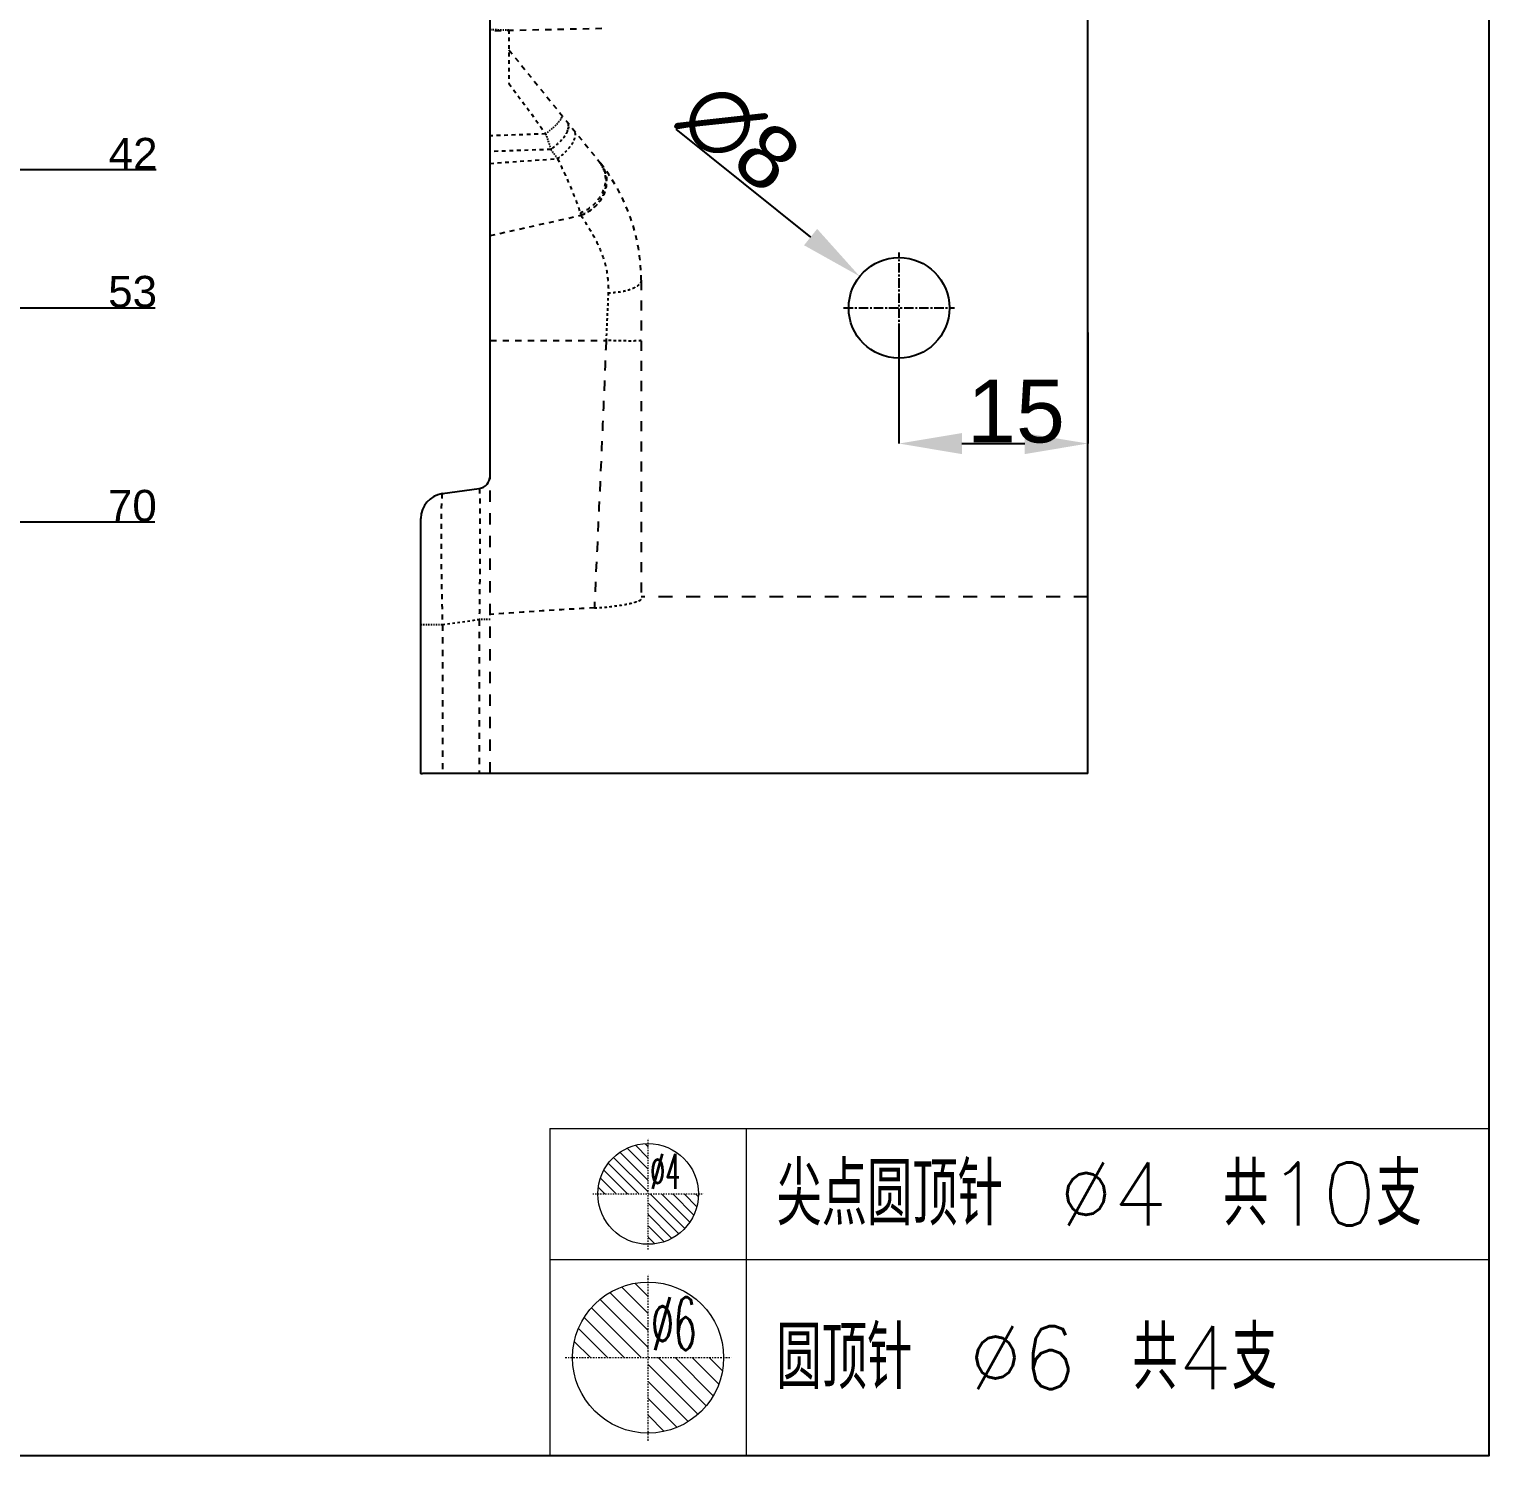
# Model space of a CAD drawing. Header units: millimetres. Extents: x 2875 to 3219, y 1450 to 1733.
# Drawn here: x 3102.8 to 3218.8, y 1450.1 to 1563.5 of the extents above; entities that cross this region are included whole.
import ezdxf

# ---------------------------------------------------------------- set-up
doc = ezdxf.new("R2010")
doc.units = ezdxf.units.MM
doc.linetypes.add('CENTER', pattern=[0.6, 0.375, -0.075, 0.075, -0.075])
doc.linetypes.add('HIDDEN', pattern=[0.2, 0.1, -0.1])
doc.layers.add('DEFAULT_2', color=8, linetype='HIDDEN')
doc.layers.add('dim', color=4, linetype='Continuous', lineweight=9)
doc.layers.add('epin', color=13, linetype='Continuous', lineweight=9)
doc.styles.add('CHINA', font='txt.shx', dxfattribs={"bigfont": 'gbcbig.shx'})
doc.styles.get("Standard").update_dxf_attribs({"font": 'arial.ttf'})
doc.styles.add('TXT05', font='txt.shx', dxfattribs={"width": 0.5, "bigfont": 'gbcbig.shx'})
doc.dimstyles.new('副本 ISO-25-1', dxfattribs={"dimtxt": 5, "dimasz": 5, "dimexe": 0, "dimexo": 0, "dimgap": 0, "dimtad": 1, "dimtxsty": 'Standard', "dimcen": 0, "dimclrd": 4, "dimclre": 4, "dimclrt": 6, "dimazin": 0, "dimtfac": 1, "dimtofl": 0, "dimtmove": 0, "dimatfit": 3, "dimfxl": 0, "dimarcsym": 0})

# ---------------------------------------------------------------- blocks, each defined once
blk = doc.blocks.new('*D83')
at = {"color": 4, "linetype": 'Continuous', "lineweight": -2, "transparency": 16777216}
for p, q in [((3171.92, 1539.39), (3171.92, 1530.56)), ((3186.92, 1539.39), (3186.92, 1530.56)), ((3176.92, 1530.56), (3181.92, 1530.56))]:
    blk.add_line(p, q, dxfattribs=at)
at = {"color": 4, "transparency": 16777216}
for points in [[(3176.92, 1531.39), (3176.92, 1529.72), (3171.92, 1530.56)], [(3181.92, 1531.39), (3181.92, 1529.72), (3186.92, 1530.56)]]:
    blk.add_solid(points, dxfattribs=at)
at = {"layer": 'Defpoints', "color": 0, "transparency": 16777216}
for p in [(3171.92, 1539.39), (3186.92, 1539.39), (3186.92, 1530.56)]:
    blk.add_point(p, dxfattribs=at)
at = {"color": 6, "transparency": 16777216, "insert": (3181.22, 1533.11), "char_height": 5, "attachment_point": 5}
blk.add_mtext('15', dxfattribs=at)
blk = doc.blocks.new('*D84')
at = {"color": 4, "linetype": 'Continuous', "lineweight": -2, "transparency": 16777216}
blk.add_line((3154.18, 1555.54), (3164.9, 1546.96), dxfattribs=at)
at = {"color": 4, "transparency": 16777216}
blk.add_solid([(3165.42, 1547.61), (3164.38, 1546.31), (3168.8, 1543.84)], dxfattribs=at)
at = {"layer": 'Defpoints', "color": 0, "transparency": 16777216}
for p in [(3168.8, 1543.84), (3175.05, 1538.84)]:
    blk.add_point(p, dxfattribs=at)
at = {"color": 6, "transparency": 16777216, "insert": (3159.27, 1554.91), "char_height": 5, "attachment_point": 5, "rotation": 321.3259}
blk.add_mtext('∅8', dxfattribs=at)
blk = doc.blocks.new('*D94')
at = {"layer": 'Defpoints', "color": 0, "transparency": 16777216}
for p in [(3011.4, 1594.34), (3027.37, 1552.34), (3109.24, 1552.34)]:
    blk.add_point(p, dxfattribs=at)
at = {"layer": 'dim', "color": 4, "linetype": 'Continuous', "lineweight": -2, "transparency": 16777216}
blk.add_line((3027.37, 1552.34), (3112.89, 1552.34), dxfattribs=at)
at = {"layer": 'dim', "color": 6, "transparency": 16777216, "insert": (3111.07, 1553.59), "char_height": 2.5, "attachment_point": 5}
blk.add_mtext('42', dxfattribs=at)
blk = doc.blocks.new('*D95')
at = {"layer": 'Defpoints', "color": 0, "transparency": 16777216}
for p in [(3011.4, 1594.34), (3064.84, 1541.34), (3109.24, 1541.34)]:
    blk.add_point(p, dxfattribs=at)
at = {"layer": 'dim', "color": 4, "linetype": 'Continuous', "lineweight": -2, "transparency": 16777216}
blk.add_line((3064.84, 1541.34), (3112.82, 1541.34), dxfattribs=at)
at = {"layer": 'dim', "color": 6, "transparency": 16777216, "insert": (3111.03, 1542.61), "char_height": 2.5, "attachment_point": 5}
blk.add_mtext('53', dxfattribs=at)
blk = doc.blocks.new('*D96')
at = {"layer": 'Defpoints', "color": 0, "transparency": 16777216}
for p in [(3011.4, 1594.34), (3078.71, 1524.34), (3109.24, 1524.34)]:
    blk.add_point(p, dxfattribs=at)
at = {"layer": 'dim', "color": 4, "linetype": 'Continuous', "lineweight": -2, "transparency": 16777216}
blk.add_line((3078.71, 1524.34), (3112.79, 1524.34), dxfattribs=at)
at = {"layer": 'dim', "color": 6, "transparency": 16777216, "insert": (3111.01, 1525.61), "char_height": 2.5, "attachment_point": 5}
blk.add_mtext('70', dxfattribs=at)
blk = doc.blocks.new('epin_ejp_4')
at = {"layer": 'epin'}
h = blk.add_hatch(dxfattribs=at)
h.set_pattern_fill('_ANSI31', color=123, scale=0.1, angle=90, style=0)
h.set_pattern_definition([(135, (760.4252, 313.6428), (-0.2245064, -0.2245064), [])])
h.paths.add_polyline_path([(0, 2, 0.414214), (-2, 0), (0, 0)])
h.paths.add_polyline_path([(2, 0), (0, 0), (0, -2, 0.414214)])
at = {"layer": 'epin', "color": 1, "linetype": 'CENTER', "ltscale": 0.124395}
for p, q in [((0, -2.2), (0, 2.2)), ((-2.2, 0), (2.2, 0))]:
    blk.add_line(p, q, dxfattribs=at)
at = {"layer": 'epin'}
blk.add_circle((0, 0), 2, dxfattribs=at)
at = {"layer": 'epin', "color": 6, "style": 'TXT05', "width": 0.5}
blk.add_text('%%c4', height=1.4, dxfattribs=at).set_placement((0.08, 0.2))
blk = doc.blocks.new('epin_ejp_6')
at = {"layer": 'epin'}
h = blk.add_hatch(dxfattribs=at)
h.set_pattern_fill('_ANSI31', color=123, scale=0.15, angle=90, style=0)
h.set_pattern_definition([(135, (735.3002, 266.8078), (-0.3367596, -0.3367596), [])])
h.paths.add_polyline_path([(0, 3, 0.414214), (-3, 0), (0, 0)])
h.paths.add_polyline_path([(3, 0), (0, 0), (0, -3, 0.414214)])
at = {"layer": 'epin', "color": 1, "linetype": 'CENTER', "ltscale": 0.186593}
for p, q in [((0, -3.3), (0, 3.3)), ((-3.3, 0), (3.3, 0))]:
    blk.add_line(p, q, dxfattribs=at)
at = {"layer": 'epin'}
blk.add_circle((0, 0), 3, dxfattribs=at)
at = {"layer": 'epin', "color": 6, "style": 'TXT05', "width": 0.5}
blk.add_text('%%c6', height=2.1, dxfattribs=at).set_placement((0.12, 0.3))

msp = doc.modelspace()

# ---------------------------------------------------------------- linework, layer by layer
at = {"color": 7, "linetype": 'Continuous'}
for p, q in [((3186.925, 1504.336), (3186.925, 1684.336)), ((3139.434, 1527.98), (3139.434, 1660.692)), ((3135.646, 1526.578), (3138.573, 1526.989)), ((3133.925, 1504.349), (3133.925, 1524.597)), ((3186.925, 1504.336), (3134.066, 1504.336))]:
    msp.add_line(p, q, dxfattribs=at)
at = {"color": 1, "linetype": 'CENTER', "ltscale": 2}
for p, q in [((3171.925, 1536.936), (3171.925, 1545.736)), ((3167.525, 1541.336), (3176.325, 1541.336))]:
    msp.add_line(p, q, dxfattribs=at)
msp.add_lwpolyline([(2875.099, 1733.293), (3218.786, 1733.293), (3218.786, 1450.145), (2875.099, 1450.145)], close=True)
msp.add_circle((3171.925, 1541.336), 4)
at = {"color": 7, "linetype": 'Continuous'}
for centre, radius, start, end in [((3138.434, 1527.98), 1, 278, 0), ((3135.925, 1524.597), 2, 98, 180)]:
    msp.add_arc(centre, radius, start, end, dxfattribs=at)
msp.add_open_spline([(3133.925, 1504.349), (3133.925, 1504.345), (3133.941, 1504.341), (3133.965, 1504.338), (3134.011, 1504.336), (3134.046, 1504.336), (3134.066, 1504.336)], degree=3, knots=[0, 0, 0, 0, 0.074184, 0.2625832, 0.5719436, 1, 1, 1, 1], dxfattribs=at)
at = {"layer": 'DEFAULT_2', "color": 8, "linetype": 'HIDDEN', "ltscale": 5}
for p, q in [((3148.3, 1563.518), (3139.434, 1563.332)), ((3139.434, 1538.752), (3148.645, 1538.752)), ((3135.646, 1516.18), (3135.646, 1504.336)), ((3138.573, 1516.591), (3138.573, 1504.336))]:
    msp.add_line(p, q, dxfattribs=at)
at = {"layer": 'DEFAULT_2', "color": 8, "linetype": 'HIDDEN', "ltscale": 3}
for p, q in [((3140.934, 1563.419), (3140.934, 1559.151)), ((3143.845, 1555.159), (3139.434, 1555.004)), ((3144.266, 1553.924), (3139.434, 1553.754)), ((3139.434, 1552.818), (3144.791, 1553.19))]:
    msp.add_line(p, q, dxfattribs=at)
at = {"layer": 'DEFAULT_2', "color": 8, "linetype": 'HIDDEN', "ltscale": 4}
for p, q in [((3140.934, 1561.832), (3148.103, 1552.956)), ((3139.434, 1547.079), (3146.653, 1548.69))]:
    msp.add_line(p, q, dxfattribs=at)
at = {"layer": 'DEFAULT_2', "color": 8, "linetype": 'HIDDEN', "ltscale": 8}
msp.add_line((3151.434, 1543.531), (3151.434, 1518.207), dxfattribs=at)
at = {"layer": 'DEFAULT_2', "color": 8, "linetype": 'HIDDEN', "ltscale": 9}
msp.add_line((3139.434, 1504.336), (3139.434, 1527.98), dxfattribs=at)
at = {"layer": 'DEFAULT_2', "color": 8, "linetype": 'HIDDEN', "ltscale": 11}
msp.add_line((3186.925, 1518.386), (3151.434, 1518.386), dxfattribs=at)
at = {"layer": 'DEFAULT_2', "color": 8, "linetype": 'HIDDEN'}
msp.add_line((3133.925, 1516.18), (3135.646, 1516.18), dxfattribs=at)
at = {"layer": 'DEFAULT_2', "color": 8, "linetype": 'HIDDEN', "ltscale": 2}
msp.add_line((3135.646, 1516.18), (3138.573, 1516.591), dxfattribs=at)
at = {"layer": 'DEFAULT_2', "color": 8, "linetype": 'HIDDEN', "ltscale": 0.6}
msp.add_line((3139.434, 1516.591), (3138.573, 1516.591), dxfattribs=at)
at = {"layer": 'DEFAULT_2', "color": 8, "linetype": 'HIDDEN', "ltscale": 4}
for centre, radius, start, end in [((3136.434, 1543.531), 15, 0, 38.92754), ((3178.758, 947.575), 570.772, 93.11723, 93.95058)]:
    msp.add_arc(centre, radius, start, end, dxfattribs=at)
at = {"layer": 'DEFAULT_2', "color": 8, "linetype": 'HIDDEN'}
msp.add_ellipse((3142.241, 1569.362), major_axis=(22.285, 0), ratio=0.2671292, start_param=-1.6971041, end_param=-1.6294918, dxfattribs=at)
at = {"layer": 'DEFAULT_2', "color": 8, "linetype": 'HIDDEN', "ltscale": 3}
for points in [[(3140.934, 1559.151), (3141.916, 1557.829), (3142.902, 1556.51), (3143.845, 1555.159)], [(3140.934, 1559.151), (3141.917, 1557.83), (3142.903, 1556.51), (3143.845, 1555.159)]]:
    msp.add_open_spline(points, degree=3, dxfattribs=at)
at = {"layer": 'DEFAULT_2', "color": 8, "linetype": 'HIDDEN'}
msp.add_open_spline([(3145.098, 1556.676), (3145.146, 1556.617), (3145.116, 1556.45), (3145.009, 1556.269), (3144.796, 1555.985), (3144.409, 1555.605), (3144.049, 1555.312), (3143.845, 1555.159)], degree=3, knots=[0, 0, 0, 0, 0.1112601, 0.2025186, 0.3201593, 0.6258609, 1, 1, 1, 1], dxfattribs=at)
at = {"layer": 'DEFAULT_2', "color": 8, "linetype": 'HIDDEN', "ltscale": 2}
for points, knots in [([(3145.557, 1556.108), (3145.599, 1556.055), (3145.664, 1555.92), (3145.669, 1555.68), (3145.596, 1555.412), (3145.387, 1554.997), (3144.951, 1554.47), (3144.514, 1554.102), (3144.266, 1553.924)], [0, 0, 0, 0, 0.0746584, 0.1583003, 0.2580594, 0.3766258, 0.6650828, 1, 1, 1, 1]), ([(3144.791, 1553.19), (3145.043, 1553.375), (3145.486, 1553.755), (3145.93, 1554.295), (3146.144, 1554.718), (3146.22, 1554.99), (3146.217, 1555.233), (3146.153, 1555.37), (3146.111, 1555.422)], [0, 0, 0, 0, 0.336118, 0.6256407, 0.7444114, 0.8439611, 0.9267965, 1, 1, 1, 1]), ([(3148.82, 1542.509), (3148.805, 1542.202), (3148.744, 1540.95), (3148.69, 1539.697), (3148.645, 1538.752)], [0, 0, 0, 0, 0.2452614, 1, 1, 1, 1]), ([(3151.434, 1543.531), (3151.434, 1543.465), (3151.395, 1543.322), (3151.241, 1543.136), (3151.004, 1542.972), (3150.548, 1542.764), (3149.809, 1542.585), (3149.17, 1542.523), (3148.82, 1542.509)], [0, 0, 0, 0, 0.0662104, 0.143364, 0.238732, 0.3549404, 0.6465594, 1, 1, 1, 1]), ([(3151.434, 1538.752), (3151.434, 1538.747), (3151.412, 1538.737), (3151.377, 1538.73), (3151.312, 1538.722), (3151.182, 1538.713), (3150.959, 1538.705), (3150.629, 1538.703), (3150.22, 1538.707), (3149.742, 1538.716), (3149.21, 1538.731), (3148.838, 1538.745), (3148.645, 1538.752)], [0, 0, 0, 0, 0.0059815, 0.0199014, 0.0424498, 0.073654, 0.1612301, 0.2804844, 0.4281953, 0.6004978, 0.7929707, 1, 1, 1, 1]), ([(3147.72, 1517.502), (3148.216, 1517.529), (3148.927, 1517.59), (3149.817, 1517.716), (3150.363, 1517.816), (3150.802, 1517.915), (3151.134, 1518.016), (3151.327, 1518.094), (3151.434, 1518.171), (3151.434, 1518.207)], [0, 0, 0, 0, 0.3903154, 0.5595406, 0.7056584, 0.8250259, 0.9145615, 0.9723618, 1, 1, 1, 1])]:
    msp.add_open_spline(points, degree=3, knots=knots, dxfattribs=at)
at = {"layer": 'DEFAULT_2', "color": 8, "linetype": 'HIDDEN', "ltscale": 0.2}
msp.add_open_spline([(3145.664, 1555.793), (3145.663, 1555.823), (3145.654, 1555.935), (3145.608, 1556.044), (3145.557, 1556.108)], degree=3, knots=[0, 0, 0, 0, 0.2680026, 1, 1, 1, 1], dxfattribs=at)
at = {"layer": 'DEFAULT_2', "color": 8, "linetype": 'HIDDEN', "ltscale": 0.3}
msp.add_open_spline([(3145.571, 1555.375), (3145.586, 1555.411), (3145.637, 1555.545), (3145.666, 1555.689), (3145.664, 1555.793)], degree=3, knots=[0, 0, 0, 0, 0.2782328, 1, 1, 1, 1], dxfattribs=at)
at = {"layer": 'DEFAULT_2', "color": 8, "linetype": 'HIDDEN', "ltscale": 0.9}
for points, knots in [([(3143.845, 1555.159), (3143.883, 1555.056), (3144.032, 1554.647), (3144.167, 1554.233), (3144.266, 1553.924)], [0, 0, 0, 0, 0.2542297, 1, 1, 1, 1]), ([(3143.845, 1555.159), (3143.883, 1555.056), (3144.031, 1554.647), (3144.167, 1554.233), (3144.266, 1553.924)], [0, 0, 0, 0, 0.2542318, 1, 1, 1, 1])]:
    msp.add_open_spline(points, degree=3, knots=knots, dxfattribs=at)
at = {"layer": 'DEFAULT_2', "color": 8, "linetype": 'HIDDEN', "ltscale": 0.6}
for points in [[(3144.266, 1553.924), (3144.434, 1553.675), (3144.619, 1553.437), (3144.791, 1553.19)], [(3144.266, 1553.924), (3144.434, 1553.675), (3144.619, 1553.437), (3144.791, 1553.19)], [(3148.478, 1552.27), (3148.395, 1552.517), (3148.267, 1552.753), (3148.103, 1552.956)]]:
    msp.add_open_spline(points, degree=3, dxfattribs=at)
at = {"layer": 'DEFAULT_2', "color": 8, "linetype": 'HIDDEN', "ltscale": 3}
for points, knots in [([(3144.791, 1553.19), (3145.175, 1552.406), (3145.827, 1550.987), (3146.391, 1549.529), (3146.599, 1548.873)], [0, 0, 0, 0, 0.5589307, 1, 1, 1, 1]), ([(3144.791, 1553.19), (3145.175, 1552.406), (3145.827, 1550.987), (3146.392, 1549.529), (3146.599, 1548.873)], [0, 0, 0, 0, 0.5589296, 1, 1, 1, 1]), ([(3148.103, 1552.956), (3148.347, 1552.653), (3148.681, 1551.882), (3148.515, 1550.618), (3147.779, 1549.52), (3147.016, 1549.033), (3146.599, 1548.873)], [0, 0, 0, 0, 0.2327788, 0.4749375, 0.7328389, 1, 1, 1, 1]), ([(3148.185, 1552.854), (3148.434, 1552.539), (3148.774, 1551.746), (3148.609, 1550.45), (3147.858, 1549.332), (3147.077, 1548.846), (3146.653, 1548.69)], [0, 0, 0, 0, 0.2353108, 0.4784812, 0.7351995, 1, 1, 1, 1]), ([(3146.653, 1548.69), (3147.077, 1548.845), (3147.859, 1549.331), (3148.61, 1550.449), (3148.775, 1551.746), (3148.434, 1552.539), (3148.185, 1552.854)], [0, 0, 0, 0, 0.2647433, 0.5213919, 0.764569, 1, 1, 1, 1]), ([(3146.653, 1548.69), (3146.885, 1548.313), (3147.413, 1547.504), (3148.157, 1546.13), (3148.737, 1544.438), (3148.853, 1543.169), (3148.82, 1542.509)], [0, 0, 0, 0, 0.1994841, 0.434865, 0.7020464, 1, 1, 1, 1]), ([(3146.653, 1548.69), (3146.883, 1548.312), (3147.411, 1547.503), (3148.155, 1546.129), (3148.737, 1544.437), (3148.853, 1543.169), (3148.82, 1542.509)], [0, 0, 0, 0, 0.1994511, 0.4348556, 0.7020446, 1, 1, 1, 1])]:
    msp.add_open_spline(points, degree=3, knots=knots, dxfattribs=at)
at = {"layer": 'DEFAULT_2', "color": 8, "linetype": 'HIDDEN', "ltscale": 0.1}
msp.add_open_spline([(3146.599, 1548.873), (3146.618, 1548.812), (3146.634, 1548.751), (3146.653, 1548.69)], degree=3, dxfattribs=at)
msp.add_open_spline([(3146.599, 1548.873), (3146.618, 1548.812), (3146.634, 1548.751), (3146.653, 1548.69)], degree=3, dxfattribs=at)
at = {"layer": 'DEFAULT_2', "color": 8, "linetype": 'HIDDEN', "ltscale": 8}
msp.add_open_spline([(3148.645, 1538.752), (3148.516, 1535.21), (3148.204, 1528.126), (3147.877, 1521.044), (3147.72, 1517.502)], degree=3, knots=[0, 0, 0, 0, 0.5000022, 1, 1, 1, 1], dxfattribs=at)
msp.add_open_spline([(3148.645, 1538.752), (3148.516, 1535.21), (3148.204, 1528.126), (3147.877, 1521.044), (3147.72, 1517.502)], degree=3, knots=[0, 0, 0, 0, 0.5000022, 1, 1, 1, 1], dxfattribs=at)
at = {"layer": 'DEFAULT_2', "color": 8, "linetype": 'HIDDEN', "ltscale": 4}
for points, knots in [([(3135.646, 1526.578), (3135.64, 1526.577), (3135.629, 1526.556), (3135.619, 1526.518), (3135.608, 1526.453), (3135.593, 1526.321), (3135.577, 1526.093), (3135.562, 1525.751), (3135.55, 1525.316), (3135.541, 1524.794), (3135.536, 1524.188), (3135.534, 1523.233), (3135.541, 1521.88), (3135.563, 1520.106), (3135.598, 1518.181), (3135.629, 1516.856), (3135.646, 1516.18)], [0, 0, 0, 0, 0.0018407, 0.0057521, 0.0119414, 0.0204438, 0.0443928, 0.0774454, 0.1193363, 0.1696928, 0.2280388, 0.2938363, 0.4451709, 0.6178207, 0.8052044, 1, 1, 1, 1]), ([(3138.573, 1526.989), (3138.577, 1526.99), (3138.581, 1526.966), (3138.587, 1526.937), (3138.592, 1526.872), (3138.597, 1526.788), (3138.602, 1526.678), (3138.609, 1526.484), (3138.615, 1526.181), (3138.621, 1525.749), (3138.626, 1525.228), (3138.628, 1524.623), (3138.629, 1523.94), (3138.628, 1523.184), (3138.624, 1522.056), (3138.615, 1520.529), (3138.597, 1518.598), (3138.582, 1517.269), (3138.573, 1516.591)], [0, 0, 0, 0, 0.001259, 0.0047758, 0.010636, 0.01885, 0.0294155, 0.0423122, 0.0749911, 0.1166395, 0.1668742, 0.2252451, 0.2911754, 0.3640303, 0.4430762, 0.6165383, 0.8046311, 1, 1, 1, 1])]:
    msp.add_open_spline(points, degree=3, knots=knots, dxfattribs=at)
at = {"layer": 'DEFAULT_2', "color": 8, "linetype": 'HIDDEN', "ltscale": 0.03}
msp.add_open_spline([(3133.96, 1504.339), (3133.951, 1504.34), (3133.942, 1504.341), (3133.925, 1504.345), (3133.925, 1504.349)], degree=3, knots=[0, 0, 0, 0, 0.7174945, 1, 1, 1, 1], dxfattribs=at)
at = {"layer": 'epin'}
for p, q in [((3144.188, 1476.145), (3218.786, 1476.145)), ((3144.188, 1476.145), (3144.188, 1450.145)), ((3159.788, 1476.145), (3159.788, 1450.145)), ((3144.188, 1465.745), (3218.786, 1465.745)), ((3144.188, 1450.145), (3218.786, 1450.145))]:
    msp.add_line(p, q, dxfattribs=at)

# ---------------------------------------------------------------- block references
at = {"layer": 'epin', "xscale": 2, "yscale": 2, "zscale": 2}
for name, p in [('epin_ejp_4', (3151.988, 1470.945)), ('epin_ejp_6', (3151.988, 1457.945))]:
    msp.add_blockref(name, p, dxfattribs=at)

# ---------------------------------------------------------------- texts
at = {"layer": 'epin', "color": 53, "style": 'CHINA'}
for s, p in [('尖点圆顶针 %%C4 共10支', (3162.188, 1468.445)), ('圆顶针 %%c6 共4支', (3162.188, 1455.445))]:
    msp.add_text(s, height=5, dxfattribs=at).set_placement(p)

# ---------------------------------------------------------------- dimensions: what is measured, and where the dimension line sits
dim = msp.add_diameter_dim_2p(p1=(3175.048, 1538.836), p2=(3168.802, 1543.836), dimstyle='副本 ISO-25-1', override={"dimfxl": 1.25, "dimarcsym": 1})
dim.commit()
dim.dimension.update_dxf_attribs({"geometry": '*D84', "text_midpoint": (3159.27, 1554.914)})
dim = msp.add_linear_dim(base=(3186.925, 1530.558), p1=(3171.925, 1539.393), p2=(3186.925, 1539.393), dimstyle='副本 ISO-25-1', override={"dimfxl": 1.25, "dimarcsym": 1})
dim.commit()
dim.dimension.update_dxf_attribs({"geometry": '*D83', "text_midpoint": (3181.221, 1530.558), "dimtype": 160})
at = {"layer": 'dim'}
for feature_location, offset, picture, middle in [((3027.374, 1552.336), (81.865, 0), '*D94', (3111.067, 1553.591)), ((3064.842, 1541.336), (44.397, 0), '*D95', (3111.029, 1542.613)), ((3078.714, 1524.336), (30.525, 0), '*D96', (3111.015, 1525.612))]:
    dim = msp.add_ordinate_dim(feature_location=feature_location, offset=offset, dtype=0, origin=(3011.402, 1594.336), dimstyle='副本 ISO-25-1', override={"dimtxt": 2.5, "dimasz": 2, "dimfxl": 1.25, "dimarcsym": 1}, dxfattribs=at)
    dim.commit()
    dim.dimension.update_dxf_attribs({"geometry": picture, "text_midpoint": middle})

doc.saveas('drawing.dxf')
